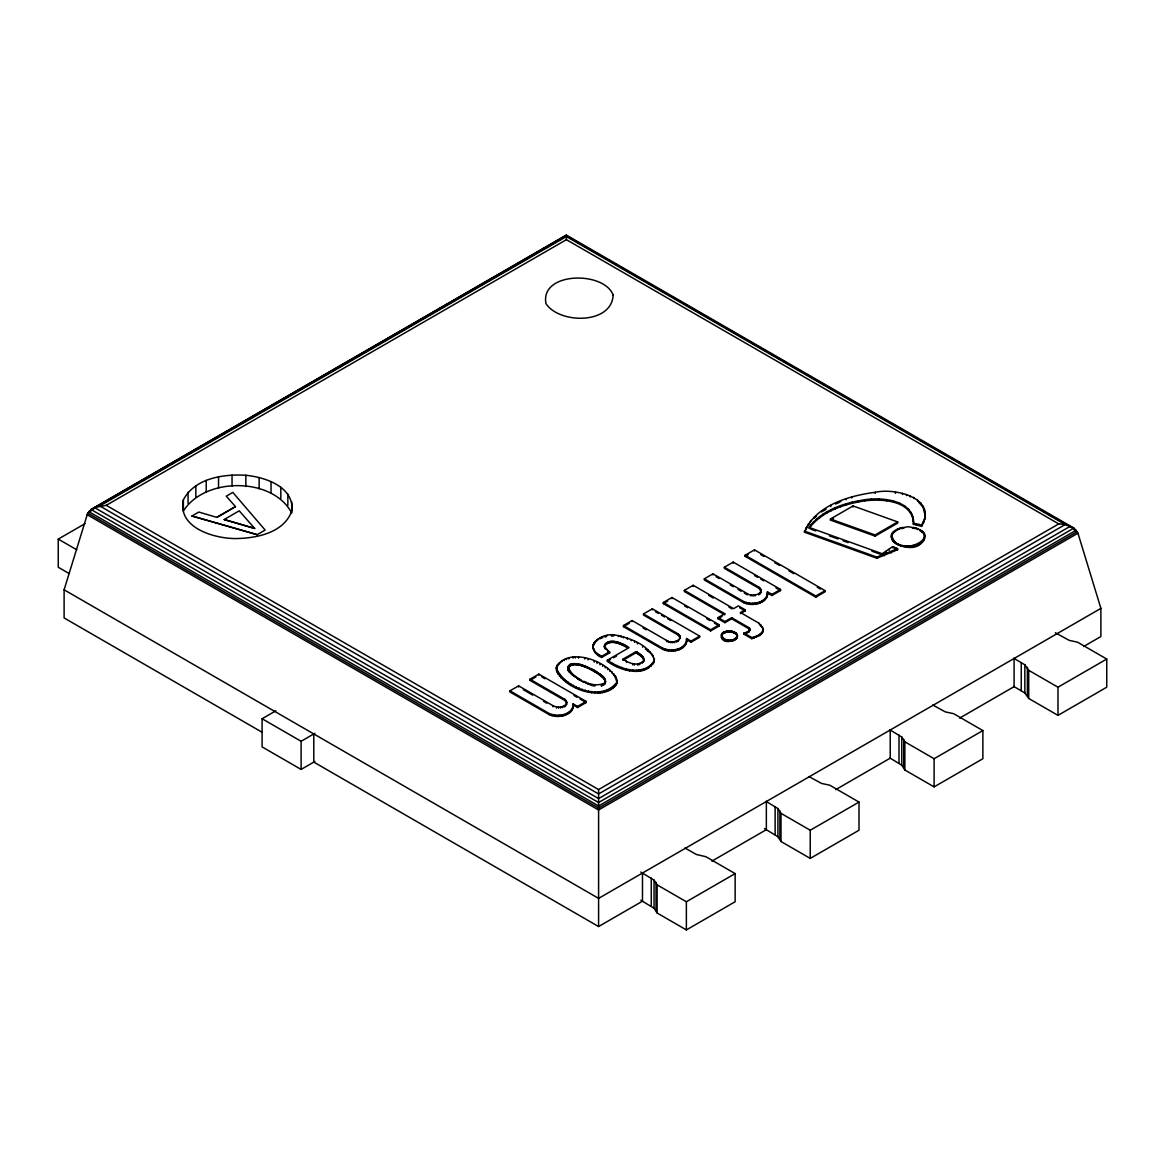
<?xml version="1.0" encoding="UTF-8"?>
<svg xmlns="http://www.w3.org/2000/svg" width="1165" height="1165" viewBox="0 0 1165 1165"><rect width="100%" height="100%" fill="white"/><g stroke="black" fill="none" stroke-linecap="round" stroke-linejoin="round"><path stroke-width="1.5" d="M749.721 628.649L749.852 630.556L748.789 628.707L731.649 618.804L724.936 622.678L718.062 618.702L718.062 617.581L724.936 621.542L731.649 617.683L748.789 627.571C751.949 630.367 746.401 632.959 743.94 633.017L743.94 634.153L751.804 638.697L761.269 634.386L762.74 632.158L763.06 628.663L758.721 623.071L740.474 612.542L740.474 613.664L745.207 610.926L745.207 609.805L738.392 605.873L733.601 608.64L693.16 585.281L684.35 590.364L684.35 591.5L724.761 614.829L724.761 613.707L684.35 590.364M643.75 660.045L643.226 662.288C645.803 657.147 639.891 653.623 635.988 651.657L622.911 659.201L622.911 660.337L635.988 652.779L641.143 656.113L643.794 659.914M604.679 647.128L604.679 648.25C604.708 635.828 623.275 642.862 629.056 647.653L607.373 660.176L607.373 661.298C619.634 670.763 647.42 678.816 654.337 659.783C649.007 644.58 629.435 637.794 614.669 634.954C601.504 632.508 581.641 647.172 601.65 656.317L601.65 657.439L609.732 652.779L604.373 646.226M566.845 702.641C564.996 707.927 557.336 707.912 553.055 705.728L518.614 685.85L509.95 690.845L509.95 691.966L549.268 714.669C557.613 718.834 574.622 715.791 573.078 703.835L577.549 706.412L586.17 701.432L586.17 702.553L577.549 707.534L573.078 704.956L573.078 703.835M680.171 636.134L680.345 638.449L678.321 635.143L643.488 615.033L643.488 613.911L678.321 634.022C684.904 640.284 670.894 644.216 666.555 640.415L632.114 620.523L623.45 625.532L623.45 626.654L662.769 649.356C671.113 653.521 688.122 650.478 686.564 638.522L691.049 641.1L699.67 636.119L699.67 637.24L691.049 642.221L686.564 639.643L686.738 640.765M758.692 593.815L758.692 594.951L761.226 591.762L759.201 588.456L724.368 568.345L724.368 567.224L759.201 587.32C765.784 593.597 751.774 597.514 747.435 593.713L712.98 573.835L704.33 578.83L704.33 579.966L743.649 602.669C751.993 606.819 769.002 603.776 767.444 591.82L771.929 594.398L780.55 589.417L780.55 590.553L771.929 595.533L767.444 592.941L767.444 591.82M654.264 661.298L654.337 658.662M913.389 524.279C915.137 500.28 882.298 496.873 864.78 499.756C844.261 502.887 821.864 509.993 809.005 527.381L882.123 553.725L892.667 546.662L897.603 548.613L897.603 549.749L876.866 558.239L804.418 532.187C815.646 505.304 848.557 495.766 875.206 492.3C895.04 487.654 938.073 498.067 921.646 526.303L913.389 524.279L913.389 523.143L921.646 525.182L921.646 526.303M568.695 670.312L568.695 671.448C567.18 656.914 591.339 669.118 597.033 673.152C599.888 675.205 603.15 677.113 604.912 680.273C606.732 681.656 603.659 686.17 604.737 682.894C607.315 677.185 598.65 673.647 595.14 670.822C544.157 646.211 578.029 693.728 604.358 683.258M737.27 635.58C730.877 649.356 709.194 630.294 731.343 631.11C750.129 636.76 720.319 648.978 721.747 635.114M924.486 534.662C921.981 564.719 862.915 533.453 908.147 526.74C952.053 532.842 896.06 562.346 891.808 534.662M924.719 519.43L925.185 514.755M556.229 669.016C564.676 643.997 615.513 661.982 616.882 683.404C604.533 704.243 557.977 687.685 556.419 666.613M183.386 499.785C177.167 527.701 213.894 538.507 235.49 538.565C256.65 538.303 285.017 532.813 292.153 509.731C292.939 486.271 264.979 477.242 245.859 475.262C223.432 473.98 195.05 477.97 183.386 499.785L183.386 511.042C204.618 476.98 272.654 476.689 291.716 513.008L291.716 501.751M595.694 640.808L595.694 641.944C589.446 647.07 595.898 655.254 601.65 657.439M509.95 690.845L549.268 713.548C557.263 717.145 571.899 715.456 573.238 704.956M623.45 625.532L662.769 648.235C670.705 651.628 683.899 650.361 686.68 640.779M704.33 578.83L743.649 601.533C751.629 605.145 766.279 603.441 767.604 592.941M891.618 536.614L891.808 535.784M743.94 633.017L751.804 637.561L754.294 636.935L758.75 635.143L762.143 632.173L763.06 629.857L762.391 626.624M653.871 662.783L654.264 660.162M262.198 732.319L64.104 617.945L64.104 589.796L87.725 513.095L91.088 509.513L566.408 235.082L1073.912 528.095L1077.945 533.206L1100.896 608.378L1100.896 636.527L1083.654 646.488M921.646 525.182L924.719 518.294M604.417 646.444C609.484 638.58 620.974 643.837 627.134 647.667L627.134 646.546M556.419 667.734L557.802 664.167M556.229 667.894C564.399 688.064 601.65 702.422 616.882 682.282M804.418 532.187L807.636 526.158M893.118 532.274L892.128 534.968L892.128 533.847M607.373 660.176C620.217 669.161 642.556 676.69 653.871 661.647M809.005 528.517C821.864 511.129 844.261 504.008 864.78 500.877C881.759 498.678 911.365 500.28 913.491 522.211L913.491 521.075M622.911 659.201C628.576 663.031 637.488 666.861 643.226 661.167M816.578 516.051L814.204 518.177L814.204 517.056M895.434 531.284L894.56 531.954L894.56 530.832M565.622 706.034L564.311 706.951L564.311 705.83M823.204 511.042L826.116 509.149M710.635 630.906L710.635 629.784L719.242 624.79L671.972 597.499L663.336 602.48L663.336 603.601L710.635 630.906L719.242 625.925L719.242 624.79M566.408 235.155L91.088 509.513L598.592 802.525L1073.912 528.095L1065.218 524.541L1058.737 523.9L566.408 239.67L106.263 505.319L94.54 507.576L598.592 798.593L1070.46 526.172M95.064 507.984L88.758 511.624L598.592 805.976L1076.242 530.206L1069.951 526.565M98.21 506.163L101.37 504.343M104.515 502.523L117.126 495.241M120.286 493.421L123.432 491.601M126.592 489.781L137.63 483.417M142.348 480.679L145.508 478.859M148.654 477.038L167.571 466.116M170.731 464.296L202.259 446.093M205.404 444.273L224.321 433.351M227.481 431.531L238.519 425.167M241.665 423.346L246.397 420.609M249.543 418.788L252.703 416.968M255.849 415.148L260.581 412.425M263.741 410.604L274.765 404.226M277.925 402.406L282.658 399.682M285.804 397.862L288.964 396.042M292.109 394.221L311.026 383.3M314.186 381.479L353.592 358.718M356.738 356.898L389.853 337.792M392.998 335.971L404.037 329.593M407.197 327.773L411.915 325.05M415.075 323.229L426.113 316.851M429.259 315.031L433.992 312.307M437.137 310.487L440.297 308.667M443.443 306.846L454.481 300.468M457.641 298.648L462.359 295.925M465.519 294.104L476.558 287.726M479.703 285.906L541.186 250.417M544.332 248.596L555.37 242.218M558.53 240.398L563.248 237.675M90.87 511.275L87.725 513.095L598.592 808.044L1077.275 531.677L1074.13 529.857M69.026 573.486L58.25 567.268L58.25 539.104L84.987 523.668M191.963 516.008L198.793 512.047L216.85 517.376L235.476 506.629L226.258 496.188L232.825 492.402L265.154 530.06L257.174 534.677L191.963 516.008L257.174 534.662M216.85 517.362L235.476 506.615M224.175 519.546L239.218 510.838L254.684 528.444L224.175 519.546L254.684 528.429M314.87 761.488L301.109 769.424L262.096 746.896L262.096 718.747L275.857 710.81M262.096 718.747L301.109 741.275L314.87 733.324M529.988 679.224L564.821 699.335L566.671 702.582L564.821 700.456L529.988 680.36L529.988 679.224L538.856 674.113L586.17 701.432M643.488 613.911L652.342 608.8L699.67 636.119M724.368 567.224L733.222 562.098L780.55 589.417M745.134 555.239L754.483 549.851L825.111 590.655L825.111 591.776L815.806 597.164L745.134 556.36L745.134 555.239L815.806 596.029L825.111 590.655M529.988 680.36L535.9 676.938M623.45 626.654L629.216 623.319M663.336 603.601L667.647 601.111M745.134 556.36L748.25 554.569M830.456 518.993L853.057 505.945L897.705 521.92L897.705 523.056L875.119 536.104L830.456 520.129L830.456 518.993L875.119 534.968L897.705 521.92M830.456 520.129L833.47 518.381M601.65 656.317L609.732 651.643M607.373 661.298L610.475 659.521M613.562 657.73L616.664 655.939M718.062 617.581L724.761 613.707M718.062 618.702L722.082 616.372M740.474 612.542L745.207 609.805M106.263 505.319L598.592 789.564L1058.737 523.9M1077.945 533.206L598.592 809.966L87.055 514.624M1100.896 608.378L598.592 898.375L64.104 589.796M313.793 733.95L313.793 762.099L598.592 926.539L642.483 901.186L642.483 873.036M711.859 861.139L766.352 829.684L766.352 801.52M835.727 789.622L890.22 758.167L890.22 730.004M959.611 718.106L1014.089 686.651L1014.089 658.487M640.823 872.075L654.046 880.099L657.118 884.861L686.374 901.754L735.144 873.604L735.144 901.754L686.374 929.918L657.118 913.011L654.046 908.249L640.823 900.225M766.002 801.316L777.914 808.583L780.987 813.345L810.243 830.237L859.013 802.088L859.013 830.237L810.243 858.401L780.987 841.509L777.914 836.732L764.488 828.606M889.885 729.8L901.783 737.066L904.856 741.828L934.112 758.721L982.881 730.572L982.881 758.721L934.112 786.885L904.856 769.992L901.783 765.216L889.885 757.964M1013.681 658.254L1024.851 664.793L1028.724 670.312L1057.98 687.204L1106.75 659.055L1106.75 687.204L1057.98 715.368L1028.724 698.476L1024.851 692.957L1013.681 686.403M804.418 531.065L876.866 557.118L897.603 548.613M839.441 502.333L835.625 504.037L835.625 502.916M725.271 632.697L724.12 633.163L724.12 632.042M743.94 634.153L745.105 633.92M903.851 528.196L902.467 528.444L902.467 527.323M912.443 528.196L913.826 528.444L913.826 527.323M590.728 685.107L592.796 685.719L592.796 684.583M897.603 549.749L895.87 549.166L895.87 548.045M810.709 529.128L815.806 530.963M829.407 535.856L837.912 538.929M843.009 540.764L848.12 542.599M871.915 551.176L880.42 554.249M733.266 632.697L734.401 633.163L734.401 632.042M587.539 683.899L588.573 684.306L588.573 683.185M582.442 681.569L583.971 682.326L583.971 681.205M609.732 652.779L608.8 651.148M578.146 679.18L579.267 679.821L579.267 678.7M566.408 235.854L580.563 244.024M583.723 245.844L602.596 256.751M605.742 258.572L608.887 260.377M612.047 262.198L616.766 264.921M619.911 266.741L623.057 268.562M626.202 270.382L630.92 273.105M634.066 274.925L645.09 281.275M648.235 283.095L652.953 285.818M656.099 287.639L667.123 294.002M670.268 295.808L681.277 302.172M684.423 303.992L723.771 326.71M726.916 328.515L737.926 334.879M741.071 336.7L744.217 338.52M748.935 341.243L759.959 347.592M763.104 349.413L766.25 351.233M769.395 353.053L774.113 355.776M777.259 357.597L788.283 363.946M791.428 365.766L802.437 372.13M805.583 373.95L824.471 384.843M827.616 386.663L859.086 404.838M862.246 406.658L881.119 417.551M884.264 419.371L887.41 421.191M890.57 422.997L903.152 430.278M906.297 432.084L909.443 433.904M912.588 435.725L917.321 438.448M920.467 440.268L923.612 442.088M926.758 443.894L931.476 446.632M934.621 448.438L945.645 454.801M948.791 456.622L1002.293 487.509M1005.439 489.329L1024.312 500.222M1027.457 502.042L1030.617 503.863M1033.763 505.683L1038.481 508.406M1041.627 510.226L1044.772 512.032M1047.918 513.852L1052.636 516.576M1055.781 518.396L1066.805 524.76M1106.75 659.055L1077.494 642.163L1069.237 640.386L1055.344 632.755M760.76 554.598L763.905 556.419M774.885 562.768L779.589 565.476M789.011 570.923L793.729 573.646M817.262 587.247L820.408 589.068M754.6 575.568L757.643 577.33M760.701 579.092L763.759 580.854M775.963 587.903L780.55 590.553M716.111 576.762L719.256 578.583M730.207 584.903L733.338 586.709M738.042 589.417L741.173 591.238M744.304 593.043L747.435 594.849L747.435 593.713M982.881 730.572L953.625 713.679L945.368 711.902L932.801 705.029M739.746 607.781L745.207 610.926M708.713 595.388L713.373 598.082M728.926 607.067L732.042 608.858M684.583 605.902L687.729 607.722M706.645 618.644L709.791 620.464M714.524 623.188L719.242 625.925M663.336 602.48L710.635 629.784M655.4 611.683L658.458 613.445M661.502 615.207L664.56 616.969M667.618 618.731L670.661 620.494M643.065 627.979L646.196 629.784M859.013 802.088L829.757 785.195L821.5 783.419L808.918 776.545M541.9 676.996L544.958 678.758M573.952 695.505L577.01 697.267M580.068 699.029L586.17 702.553M523.303 689.68L532.696 695.112M543.662 701.432L546.793 703.238M735.144 873.604L705.888 856.712L696.321 854.469L684.991 848.018M58.25 539.104L76.73 549.778M920.845 531.284L922.505 532.653L922.505 531.531M645.381 648.92L650.041 652.793L650.041 651.657M918.763 502.202L923.204 507.43L925.185 515.877M924.165 533.847L924.165 534.968L923.175 532.274M736.79 635.114L737.27 636.702M613.139 294.978C603.849 270.659 539.788 271.693 545.977 303.657C559.462 324.19 611.945 324.598 613.139 294.978M654.075 658.298L654.337 659.783M767.444 592.941L767.56 595.199M573.078 704.956L573.195 707.213M566.671 701.447L566.481 704.942L566.481 703.82M617.071 682.122L616.882 679.137M1057.98 687.204L1057.98 715.368M1028.724 670.312L1028.724 698.476M1027.384 667.414L1027.384 695.563M1024.851 664.793L1024.851 692.957M1021.254 662.623L1021.254 690.787M934.112 758.721L934.112 786.885M925.01 511.901L925.01 513.022M924.675 535.492L924.675 538.274M924.486 537.982L924.486 539.104M924.34 509.076L924.34 510.212M924.165 538.798L924.165 539.919M923.729 533.046L923.729 534.167M923.729 539.599L923.729 540.72M923.525 521.789L923.525 522.925M923.204 506.309L923.204 507.43M923.175 540.371L923.175 541.492M922.505 541.113L922.505 542.235M921.733 530.832L921.733 531.954M921.733 541.812L921.733 542.934M920.874 503.062L920.874 504.197M920.845 542.482L920.845 543.604M919.869 529.551L919.869 530.672M919.869 543.094L919.869 544.215M919.054 524.308L919.054 525.43M918.806 543.662L918.806 544.783M917.7 500.076L917.7 501.198M917.656 528.473L917.656 529.594L916.433 528.022M917.656 544.157L917.656 545.293M916.433 544.608L916.433 545.744M916.287 523.624L916.287 524.745M915.151 527.643L915.151 528.764M915.151 545.002L915.151 546.123M913.768 497.397L913.768 498.518M913.826 545.322L913.826 546.443M913.433 519.007L913.433 520.143M913.185 516.954L913.185 518.076M912.443 545.569L912.443 546.691M912.122 514.275L912.122 515.396M911.03 545.744L911.03 546.88M910.593 511.683L910.593 512.804M910.273 495.795L910.273 496.931M909.588 545.861L909.588 546.982M908.598 509.192L908.598 510.314M908.147 545.89L908.147 547.026M906.705 545.861L906.705 546.982M906.487 494.441L906.487 495.576M905.263 545.744L905.263 546.88M904.783 505.945L904.783 507.066M904.856 741.828L904.856 769.992M903.851 545.569L903.851 546.691M903.763 739.353L903.763 767.502M902.453 493.363L902.453 494.484M902.467 545.322L902.467 546.443M901.783 737.066L901.783 765.216M901.142 527.643L901.142 528.764M901.142 545.002L901.142 546.123M899.831 503.251L899.831 504.387M899.846 528.022L898.637 529.594L898.637 528.473M899.846 544.608L899.846 545.744M899.001 735.071L899.001 763.235M898.637 544.157L898.637 545.293M897.487 528.983L896.424 530.672L896.424 529.551M897.487 543.662L897.487 544.783M896.424 543.094L896.424 544.215M895.492 492.271L895.492 493.407M895.434 542.482L895.434 543.604M894.56 541.812L894.56 542.934M894.21 547.39L894.21 548.511M893.977 501.27L893.977 502.392M893.788 531.531L893.788 532.653M893.788 541.113L893.788 542.235M893.118 540.371L893.118 541.492M892.667 546.662L892.667 547.783M892.565 533.046L892.565 534.167M892.565 539.599L892.565 540.72M892.128 538.798L892.128 539.919M891.618 537.152L891.808 539.104M891.56 536.322L891.56 537.444M891.181 551.831L891.181 552.967M889.303 549.094L889.303 550.215M886.682 499.741L886.682 500.863M885.779 551.453L885.779 552.574M884.25 554.671L884.25 555.807M879.036 499.013L879.036 500.149M876.866 557.118L876.866 558.239M875.206 492.3L875.206 493.421M875.119 534.968L875.119 536.104M871.274 499.144L871.274 500.266M864.78 499.756L864.78 500.877M858.416 500.717L858.416 501.838M853.057 505.945L853.057 507.081M852.227 502.028L852.227 503.149M851.746 496.814L851.746 497.95M846.285 503.659L846.285 504.78M846.11 498.605L846.11 499.741M840.722 500.644L840.722 501.766M840.635 505.61L840.635 506.731M835.334 507.853L835.334 508.988M831.009 509.76L831.009 510.882M830.834 505.392L830.834 506.527M826.946 511.843L826.946 512.964M823.16 514.085L823.16 515.221M821.747 510.853L821.747 511.974M819.665 516.488L819.665 517.624M816.49 519.037L816.49 520.173M815.806 596.029L815.806 597.164M813.636 521.716L813.636 522.837M811.058 520.376L808.379 524.964L808.379 523.842M811.146 524.498L811.146 525.619M810.243 830.237L810.243 858.401M806.151 527.41L806.151 528.531M780.987 813.345L780.987 841.509M779.895 810.869L779.895 839.018M777.914 808.583L777.914 836.732M775.133 806.588L775.133 834.752M771.929 594.398L771.929 595.533M767.313 595.199L767.313 596.334M766.861 596.305L766.861 597.427M766.206 597.368L766.206 598.49M765.347 598.388L765.347 599.509M764.327 599.349L764.327 600.47M763.119 600.252L763.119 601.373M763.06 628.663L763.06 630.979M762.74 631.037L762.74 632.158M762.143 632.173L762.143 633.309M761.619 601.125L761.619 602.261M761.051 589.446L761.226 591.762M761.269 633.25L761.269 634.386M760.862 591.805L760.862 592.941M760.92 624.717L760.92 625.853L758.721 623.071M760.352 588.31L760.352 589.446M760.133 634.255L760.133 635.376M760.002 592.898L760.002 594.019M759.915 601.883L759.915 603.019M759.201 587.32L759.201 588.456M758.75 635.143L758.75 636.265M758.065 602.509L758.065 603.645M756.624 636.119L756.624 637.24M756.26 602.946L756.26 604.067M755.08 594.951L755.08 596.072M754.483 549.851L754.483 550.972M754.352 603.208L754.352 604.329M754.294 636.935L754.294 638.056M753.027 595.082L753.027 596.218M752.415 603.281L752.415 604.402M751.804 637.561L751.804 638.697M750.974 594.922L750.974 596.043M749.503 628.27L749.503 629.391M749.619 630.207L749.051 632.056L749.051 630.92M749.313 603.033L749.313 604.154M749.182 627.906L749.182 629.027M748.789 627.571L748.789 628.707M748.498 631.343L748.498 632.464M747.187 632.042L747.187 633.178M746.357 602.436L746.357 603.572M746.197 632.464L746.197 633.585M743.649 601.533L743.649 602.669M737.139 634.765L737.139 637.503M736.994 634.372L736.994 635.507M736.994 636.774L736.79 638.274M736.513 633.629L736.513 634.75M736.513 637.532L736.513 638.653M736.193 633.265L736.193 634.386L735.814 632.93M736.193 637.881L736.193 639.003M735.814 638.216L735.814 639.352M735.392 632.61L735.392 633.731M735.392 638.537L735.392 639.672M734.926 632.304L734.926 633.44M734.926 638.842L734.926 639.964M734.401 639.104L734.401 640.24M733.848 631.794L733.848 632.915M733.848 639.352L733.848 640.488M733.222 562.098L733.222 563.234M733.266 639.57L733.266 640.706M732.654 631.386L732.654 632.508M732.654 639.76L732.654 640.881M731.999 631.241L731.999 632.362M731.999 639.92L731.999 641.041M731.649 617.683L731.649 618.804M731.343 631.11L731.343 632.246M731.343 640.036L731.343 641.158M730.659 631.022L730.659 632.158M730.659 640.124L730.659 641.245M729.96 630.979L729.96 632.1M729.96 640.168L729.96 641.303M729.261 630.949L729.261 632.085M729.261 640.197L729.261 641.318M728.576 630.979L728.576 632.1M728.576 640.168L728.576 641.303M727.877 631.022L727.877 632.158M727.877 640.124L727.877 641.245M727.193 631.11L727.193 632.246M727.193 640.036L727.193 641.158M726.538 631.241L726.538 632.362M726.538 639.92L726.538 641.041M725.882 631.386L725.882 632.508M725.882 639.76L725.882 640.881M725.271 639.57L725.271 640.706M724.936 621.542L724.936 622.678M724.674 631.794L724.674 632.915M724.674 639.352L724.674 640.488M724.12 639.104L724.12 640.24M723.611 632.304L723.611 633.44M723.611 638.842L723.611 639.964M723.145 632.61L723.145 633.731M723.145 638.537L723.145 639.672M722.708 632.93L722.344 634.386L722.344 633.265M722.708 638.216L722.708 639.352M722.344 637.881L722.344 639.003M722.023 633.629L722.023 634.75M722.023 637.532L722.023 638.653M721.747 637.153L721.747 638.274M721.543 634.372L721.543 635.507M721.543 636.774L721.543 637.896M721.383 634.765L721.383 637.503M712.98 573.835L712.98 574.957M693.16 585.281L693.16 586.417M691.049 641.1L691.049 642.221M686.564 638.522L686.68 641.9M686.433 641.9L686.433 643.022M686.374 901.754L686.374 929.918M685.967 643.007L685.967 644.129M685.311 644.07L685.311 645.192M684.467 645.09L684.467 646.226M683.433 646.051L683.433 647.187M682.224 646.954L682.224 648.075M680.724 647.827L680.724 648.949M679.486 635.012L679.486 636.134M679.122 639.585L677.812 641.638L677.812 640.517M679.035 648.585L679.035 649.706M678.321 634.022L678.321 635.143M677.185 649.211L677.185 650.332M676.137 641.216L676.137 642.337M675.38 649.633L675.38 650.769M674.2 641.653L674.2 642.774M673.472 649.895L673.472 651.017M672.147 641.784L672.147 642.905M671.972 597.499L671.972 598.621M671.535 649.968L671.535 651.104M670.093 641.609L670.093 642.731M668.433 649.721L668.433 650.856M668.186 641.143L668.186 642.264M666.555 640.415L666.555 641.536M665.477 649.138L665.477 650.259M662.769 648.235L662.769 649.356M657.118 884.861L657.118 913.011M656.026 882.386L656.026 910.535M654.046 880.099L654.046 908.249M653.012 655.269L653.012 656.39M652.735 663.526L652.735 664.662M652.342 608.8L652.342 609.921M651.672 653.419L651.672 654.555M651.264 878.104L651.264 906.254M651.002 665.244L651.002 666.38M648.745 666.744L648.745 667.865M647.842 649.677L647.842 650.798M646.648 667.822L646.648 668.943M644.347 668.739L644.347 669.875M643.794 658.793L643.75 661.181M643.415 657.555L643.415 658.676M642.643 646.036L642.643 647.158M642.643 656.376L642.643 657.497M642.206 662.157L642.206 663.278M641.871 669.496L641.871 670.618M641.143 654.992L641.143 656.113M640.095 669.86L640.095 670.996M639.818 663.38L639.818 664.501M639.439 653.682L639.439 654.817M638.755 663.715L638.755 664.836M638.274 670.137L638.274 671.258M637.546 652.473L637.546 653.609M637.634 663.977L637.634 665.099M637.415 642.774L637.415 643.91M637.066 652.182L637.066 653.303M636.541 651.905L636.541 653.041M636.41 670.297L636.41 671.419M635.988 651.657L635.988 652.779M634.634 641.245L634.634 642.366M634.328 664.021L634.328 665.142M632.944 670.21L632.944 671.331M632.726 663.744L632.726 664.865M632.114 620.523L632.114 621.659M631.124 639.6L631.124 640.721M629.537 669.802L629.537 670.924M627.425 638.1L627.425 639.221M626.479 661.254L626.479 662.39M626.275 669.103L626.275 670.225M625.168 645.454L625.168 646.575M623.552 636.76L623.552 637.896M623.173 644.391L623.173 645.512M621.673 643.619L621.673 644.74M621.455 667.399L621.455 668.521M621.105 635.974L621.105 637.095M620.057 642.92L620.057 644.056M618.484 635.406L618.484 636.527M618.338 642.323L618.338 643.444M617.101 641.959L617.101 643.08M616.94 665.463L616.94 666.584M617.071 680.986L616.882 683.404M616.256 677.302L616.256 678.423L615.222 675.525M616.358 683.535L616.358 684.656M615.819 641.653L615.819 642.774M615.499 684.729L615.499 685.85M614.494 641.405L614.494 642.541M614.275 686.083L614.275 687.219M613.795 673.618L613.795 674.753M613.576 634.91L613.576 636.032M613.067 641.274L613.067 642.41M612.761 687.35L612.761 688.486M612.732 663.278L612.732 664.399M612.47 634.896L612.47 636.032M612.033 671.812L612.033 672.948M611.625 641.303L611.625 642.425M611.436 634.925L611.436 636.046M610.984 688.5L610.984 689.622M610.212 641.464L610.212 642.585M609.921 670.137L609.921 671.258M608.96 641.726L608.96 642.847M609.004 689.52L609.004 690.656M607.955 650.594L607.955 651.716L607.227 649.997M607.795 642.104L607.795 643.24M607.664 668.404L607.664 669.54M607.213 635.406L606.179 636.774L606.179 635.639M606.747 642.585L606.747 643.721M606.819 690.394L606.819 691.515M605.931 643.138L605.931 644.26M605.48 681.088L605.48 682.209M605.261 643.75L605.261 644.886M605.363 648.133L605.363 649.255M605.232 666.773L605.232 667.894M605.29 680.083L605.276 683.214M605.13 679.617L605.13 680.739M605.043 682.501L605.043 683.622M604.97 635.959L604.97 637.095M604.781 644.42L604.781 645.556M604.912 679.137L604.912 680.273M604.591 678.554L604.591 679.69M604.737 682.894L604.737 684.015M604.417 645.308L604.373 647.347M604.46 691.107L604.46 692.228M604.227 677.986L604.227 679.122M604.023 683.535L604.023 684.656M603.79 677.433L603.79 678.569M603.645 683.782L603.645 684.918M603.164 676.792L603.164 677.928M602.829 684.263L602.392 685.603L602.392 684.481M602.654 636.745L602.654 637.881M602.654 665.2L602.654 666.336M602.494 676.166L602.494 677.287M602.334 691.602L602.334 692.724M601.926 684.671L601.926 685.792M601.781 675.554L601.781 676.676M601.3 637.255L601.3 638.391M601.286 684.889L601.286 686.01M601.096 674.957L601.096 676.093M600.368 674.389L600.368 675.511M600.033 637.837L600.033 638.973M599.946 663.715L599.946 664.836M600.106 691.908L600.106 693.029M599.684 655.152L599.684 656.288M599.625 673.821L599.625 674.943M598.562 654.424L598.562 655.56M598.592 789.564L598.592 926.539M598.359 672.904L598.359 674.025M597.834 692.01L597.834 693.131M597.645 639.192L597.645 640.328M597.529 653.652L597.529 654.788M597.092 662.317L597.092 663.438M597.033 672.016L597.033 673.152M596.596 639.978L596.596 641.1M596.582 652.851L596.582 653.973M595.665 671.157L595.665 672.292M595.417 651.643L595.417 652.764M595.14 670.822L595.14 671.957M595.009 641.478L595.009 642.614M594.587 670.501L594.587 671.623M594.791 684.991L594.791 686.112M594.66 691.894L594.66 693.015M594.441 642.192L594.441 643.313M594.485 650.361L594.485 651.483M594.121 661.006L594.121 662.128M593.961 642.92L593.961 644.041M594.019 670.181L594.019 671.302M593.669 643.488L593.669 644.624M593.771 649.036L593.771 650.157M593.786 684.802L593.786 685.937M593.422 644.07L593.422 645.206M593.48 648.206L593.48 649.327M593.466 669.86L593.466 670.982M593.189 644.667L593.189 645.789M593.233 647.376L593.233 648.497M593.058 645.279L593.043 647.653M592.898 669.54L592.898 670.661M592.33 669.22L592.33 670.356M591.835 684.336L591.835 685.457M591.543 691.529L591.543 692.651M590.83 668.433L590.83 669.569M589.636 683.593L589.636 684.714M589.301 667.676L589.301 668.797M588.529 690.947L588.529 692.068M588.063 658.764L588.063 659.9M587.728 666.948L587.728 668.069M586.738 666.511L586.738 667.632M586.534 682.355L586.534 683.491L585.544 681.933M585.733 666.103L585.733 667.225M585.223 690.117L585.223 691.253M584.772 657.948L584.772 659.07M584.713 665.696L584.713 666.817M583.65 665.288L583.65 666.409M582.558 664.909L582.558 666.031M582.107 689.097L582.107 690.219M581.452 664.545L581.452 665.666M580.956 679.646L580.956 680.782M580.49 664.283L580.49 665.419M579.821 679.02L579.821 680.156M579.5 664.079L579.5 665.2M579.18 687.874L579.18 689.01M578.524 656.987L578.524 658.109M578.699 678.38L578.699 679.501M578.495 663.89L578.495 665.026M577.68 663.759L577.68 664.895M577.607 677.724L577.607 678.846L576.253 676.865M577.549 706.412L577.549 707.534M576.85 663.671L576.85 664.793M576.194 686.578L576.194 687.7M576.02 663.613L576.02 664.734M575.306 656.871L575.306 658.007M575.131 663.569L575.131 664.691M574.942 675.977L574.942 677.098M574.258 663.584L574.258 664.72M573.675 675.074L573.675 676.195L572.918 674.506M573.384 663.671L573.384 664.807M573.355 685.18L573.355 686.302M573.078 656.987L573.078 658.109M572.932 707.213L572.932 708.349M572.685 663.817L572.685 664.938M572.481 708.32L572.481 709.441M572 663.992L572 665.113M572.19 673.923L572.19 675.045L571.505 673.326M571.811 709.383L571.811 710.519M571.36 664.21L571.36 665.346M570.894 664.399L570.894 665.535M570.792 672.715L570.792 673.836L570.122 672.088M570.966 710.402L570.966 711.538M570.646 683.68L570.646 684.802M570.457 664.618L570.457 665.754M570.064 664.865L570.064 665.987M569.933 711.364L569.933 712.499M569.641 665.099L569.641 666.22M569.496 671.433L569.496 672.569L569.059 670.88M569.263 665.346L569.263 666.467M568.84 657.788L568.84 658.909M568.928 665.623L568.928 666.744M568.724 712.266L568.724 713.388M568.549 665.987L568.549 667.108M568.374 669.744L568.374 670.865M568.229 666.38L568.229 667.501M568.156 669.263L568.156 670.399M567.996 666.788L567.996 667.909M567.894 668.302L567.996 669.919M568.069 682.122L568.069 683.243M567.85 667.283L567.806 668.928M567.224 713.14L567.224 714.276M566.408 235.082L566.408 239.67M566.481 658.487L566.481 659.623M565.986 700.325L565.986 701.447M565.637 680.476L565.637 681.598M565.535 713.897L565.535 715.033M564.821 699.335L564.821 700.456M564.282 659.361L564.282 660.497M563.685 714.524L563.685 715.645M563.379 678.758L563.379 679.879M562.637 706.529L562.637 707.65M562.302 660.395L562.302 661.516M561.88 714.961L561.88 716.082M561.268 677.069L561.268 678.19M560.7 706.966L560.7 708.087M560.525 661.531L560.525 662.667M559.986 715.208L559.986 716.344M559.491 675.263L559.491 676.384M559.025 662.798L559.025 663.919M558.647 707.097L558.647 708.218M558.079 673.355L558.079 674.477M558.035 715.281L558.035 716.417M556.943 665.361L556.943 666.482M557.03 671.593L557.03 672.715M556.593 706.922L556.593 708.058M556.419 669.759L556.419 670.88M554.933 715.033L554.933 716.169M553.055 705.728L553.055 706.849M551.977 714.451L551.977 715.572M549.268 713.548L549.268 714.669M538.856 674.113L538.856 675.234M518.614 685.85L518.614 686.971M301.109 741.275L301.109 769.424M287.857 494.076L287.857 505.348M280.823 487.203L280.823 498.474M271.037 481.567L271.037 492.824M259.14 477.49L259.14 488.761M245.859 475.262L245.859 486.533M232.039 475.014L232.039 486.286M218.539 476.762L218.539 488.019M206.22 480.388L206.22 491.645M195.837 485.659L195.837 496.931M188.06 492.271L188.06 503.528M566.408 236.553L99.782 505.959L598.592 793.948L1065.218 524.541L566.408 236.553"/></g></svg>
